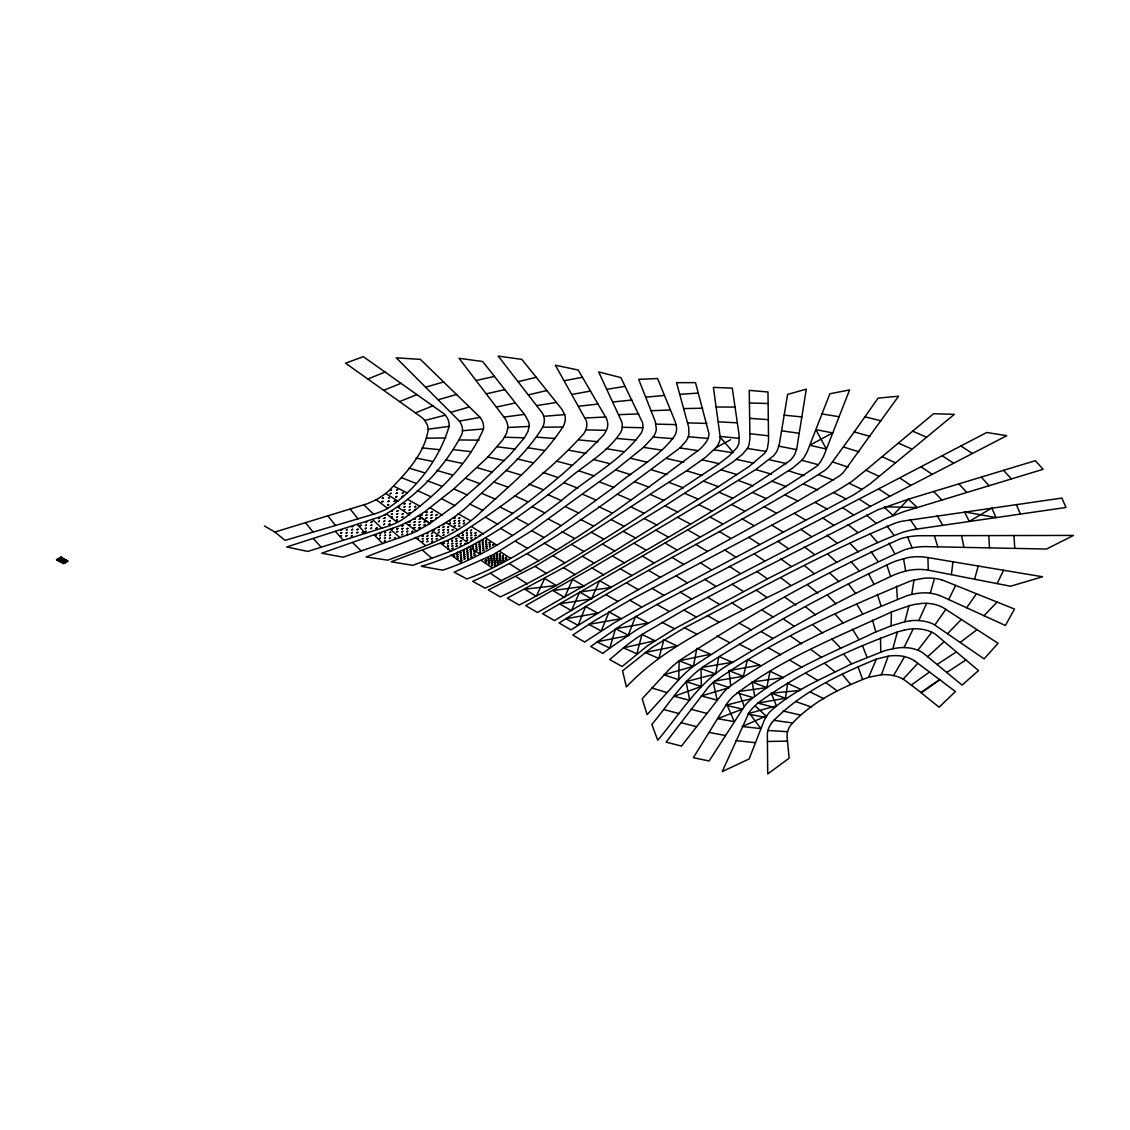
<?xml version="1.0" encoding="UTF-8"?>
<svg xmlns="http://www.w3.org/2000/svg" width="1130" height="1130" viewBox="0 0 1130 1130"><rect width="100%" height="100%" fill="white"/><g stroke="black" fill="none" stroke-linecap="round" stroke-linejoin="round"><path stroke-width="1.5" d="M679.102 660.796L693.396 666.262L696.885 648.352L710.53 654.256L679.102 660.796L678.777 679.737L647.123 714.612L642.179 698.764L669.695 668.904A187.82 108.438 0 0 1 679.102 660.796C749.487 614.706 823.77 572.995 900.61 538.727A46.118 26.626 0 0 1 907.574 536.99A43.632 25.185 0 0 1 919.297 535.733L1073.5 535.422L1046.521 549.039L925.95 546.609A43.618 25.185 0 0 0 912.15 547.852A46.824 27.035 0 0 0 904.452 549.816C831.398 582.854 760.236 621.895 693.396 666.262A181.746 104.935 0 0 0 688.325 670.443A187.905 108.48 0 0 0 678.777 679.737L663.917 674.808L693.17 666.361M720.248 437.282L713.397 387.364L732.282 388.169L739.091 434.81L738.992 442.776A37.459 21.625 0 0 1 736.76 447.918L729.26 455.842L718.2 464.345C647.109 510.802 577.374 560.65 500.293 596.894L488.301 589.973L535.055 566.356L591.343 532.301L686.574 470.786L705.473 457.353L715.912 447.748A45.073 26.032 0 0 0 719.669 440.87A50.596 29.21 0 0 0 720.093 438.821L720.248 437.282L733.144 452.226M891.415 611.98C837.598 637.094 780.378 659.03 733.412 696.108A92.914 53.647 0 0 0 726.675 703.976L693.326 757.679L709.117 760.984L744.289 706.533A88.521 51.104 0 0 1 749.896 700.289C786.861 670.358 832.259 652.843 874.747 632.376L891.118 625.879L891.415 611.98L908.958 605.835A51.641 29.818 0 0 1 914.834 604.423L921.289 603.491A26.795 15.467 0 0 1 926.6 603.335A24.818 14.337 0 0 1 941.629 606.895A31.117 17.967 0 0 1 943.72 608.011L998.087 643.323L984.089 658.861L934.256 624.664M507.893 427.507L506.664 433.03L502.949 439.655L487.863 457.043L453.808 488.923L424.555 511.904L411.151 520.294L400.048 525.634L321.739 553.206L343.082 557.175L410.6 533.883A85.075 49.127 0 0 0 416.56 531.213L430.205 523.388L418.524 515.803L429.725 523.628L454.74 505.548L480.038 483.711L509.913 454.853L524.391 437.833L527.908 431.519L529.179 426.434A35.2 20.326 0 0 0 528.6 421.787L524.97 415.091L482.68 361.515L459.063 358.295L503.98 417.097A45.271 26.145 0 0 1 507.921 427.507L529.179 426.434M642.843 427.747L642.899 425.925A59.523 34.366 0 0 0 642.716 423.736A34.055 19.662 0 0 0 642.447 422.45L620.864 377.589L598.66 371.925L621.754 421.758A36.089 20.834 0 0 1 622.107 423.383L622.249 427.267A38.434 22.19 0 0 1 620.766 432.296C606.852 453.737 582.331 465.899 563.814 482.722C519.998 516.226 475.052 550.536 421.306 566.328L442.678 570.17C486.79 555.748 524.701 528.261 561.384 500.632C587.416 477.863 620.907 461.308 641.374 432.804A38.604 22.289 0 0 0 642.857 427.747L622.249 427.267M424.682 420.402L423.807 419.414A38.01 21.936 0 0 0 422.902 418.51A35.228 20.34 0 0 0 420.854 416.772L345.554 363.182L363.309 356.67L444.104 413.891A35.044 20.227 0 0 1 445.291 415.19A34.804 20.1 0 0 1 447.89 419.23A43.124 24.902 0 0 1 449.133 426.363C439.443 459.091 416.221 489.544 387.661 508.429A60.045 34.663 0 0 1 380.98 511.593L379.2 512.3A64.933 37.488 0 0 1 373.62 514.192L285.113 540.38L274.901 532.032L264.406 525.973M951.418 574.619L952.943 561.794L926.755 557.373A33.519 19.351 0 0 0 907.814 557.655L897.248 560.579A93.748 54.127 0 0 0 891.895 562.599C828.756 592.431 767.298 626.26 708.227 663.522C684.215 678.014 669.949 702.959 652.307 723.85A2.543 1.469 0 0 1 651.812 724.316L657.731 740.249C681.009 712.931 699.837 679.808 732.607 662.406C785.294 630.752 838.898 600.115 894.833 574.591A83.761 48.364 0 0 1 899.932 572.755L905.653 571.074A39.366 22.727 0 0 1 909.029 570.339A32.883 18.984 0 0 1 925.866 569.803A37.29 21.527 0 0 1 928.239 570.142L1010.503 586.23L1042.595 576.78L952.943 561.794M914.029 580.086A66.91 38.632 0 0 0 910.046 581.201C842.189 609.423 773.4 639.707 713.27 682.336A119.512 69.001 0 0 0 708.171 687.365L666.121 742.142L681.475 746.083L723.624 692.196A112.548 64.975 0 0 1 728.539 687.337C782.991 648.535 845.297 620.681 907.093 595.68A58.266 33.632 0 0 1 911.698 594.465L914.029 580.086L923.62 578.292A27.953 16.145 0 0 1 934.468 578.376L930.301 593.222A28.688 16.569 0 0 1 939.849 595.637M483.485 428.962C467.566 466.309 434.711 496.197 402.125 519.729A87.349 50.426 0 0 1 397.322 522.328L396.588 522.696A79.566 45.935 0 0 1 389.327 525.86L307.756 551.426L286.709 546.962L379.327 517.088A74.933 43.265 0 0 0 384.2 515.026C416.73 496.579 444.853 467.368 461.888 434.217A51.641 29.818 0 0 0 462.495 430.714A41.118 23.744 0 0 0 459.387 421.095L396.235 357.829L420.36 359.368L480.095 417.38A41.429 23.914 0 0 1 483.471 428.962L462.481 430.714M787.652 683.339L785.491 698.227L757.82 703.1L752.735 707.973A73.733 42.573 0 0 0 748.964 712.748L722.254 771.564L749.134 758.965L764.092 720.7A67.489 38.971 0 0 1 765.745 717.437L766.875 715.671A68.266 39.409 0 0 1 770.194 711.561C793.062 690.246 823.021 678.452 850.452 664.369L883.759 651.064A69.622 40.2 0 0 1 890.892 649.185L895.85 648.225A29.705 17.148 0 0 1 904.014 647.561A24.761 14.294 0 0 1 917.842 650.216L931.826 632.179A25.99 15.015 0 0 1 936.177 634.848L978.524 670.584L962.096 685.105L924.171 653.875A33.505 19.351 0 0 0 923.38 653.267A26.682 15.396 0 0 0 917.871 650.188M799.207 433.298L796.82 448.497L794.856 454.105A49.805 28.759 0 0 1 790.167 460.404C709.598 516.481 622.475 563.277 537.513 612.474L525.634 605.609L591.993 568.037L698.792 504.63L755.716 469.572L773.499 455.842A47.559 27.459 0 0 0 777.581 449.74L779.488 443.285L787.624 394.412L806.283 389.144L799.207 433.298L781.565 430.784M715.629 673.932L701.08 668.593L701.292 686.447L674.172 696.278L689.724 700.36L686.094 681.644L715.629 673.932L718.864 656.53L732.607 662.406M744.289 706.533L738.653 691.532L766.79 687.591L770.024 671.277L783.373 677.619L752.128 682.011L754.727 696.122M714.725 681.065L743.356 676.305L747.58 659.412L760.829 665.711M891.118 625.879L904.805 621.74L908.958 605.835M892.87 648.747L897.375 631.981L904.254 630.116M974.554 579.153L978.241 566.045M615.511 628.704L628.209 635.131L635.639 616.415L648.027 623.025L615.511 628.704L609.79 648.069L602.798 653.423L590.75 646.473L622.913 624L656.94 604.494L986.744 432.479L1006.759 435.686L691.772 599.07L637.052 629.537L609.79 648.069L596.795 641.868L628.902 635.484M274.901 532.032L365.273 504.375A57.785 33.363 0 0 0 368.38 503.288L376.248 499.728A61.274 35.369 0 0 0 378.564 498.401L385.655 493.457A102.322 59.071 0 0 0 386.912 492.44A116.786 67.419 0 0 0 388.918 490.702C405.67 473.512 424.88 453.78 428.242 429.202L449.161 426.363M821.976 413.947L807.145 451.901L804.122 457.353A58.576 33.815 0 0 1 801.777 460.305L792.695 468.032L771.931 481.182L542.612 613.717L554.491 620.582C640.95 567.698 732.734 522.964 816.693 466.295A55.073 31.795 0 0 0 818.247 464.684A55.949 32.304 0 0 0 820.394 462.015L823.586 456.351L849.576 389.949L829.886 393.763L821.976 413.947L839.053 416.716M585.919 429.499A38.208 22.063 0 0 0 586.851 423.693L586.753 422.874A53.364 30.807 0 0 0 586.343 420.798L555.395 365.23L578.193 370.019L606.768 419.103A35.044 20.227 0 0 1 607.191 420.416L607.672 423.072A38.547 22.261 0 0 1 606.838 429.273L605.101 432.691A71.261 41.132 0 0 1 603.462 435.191C563.545 476.592 517.286 512.766 468.371 543.05L457.339 535.422C502.921 506.607 547.895 473.809 583.913 433.496A69.368 40.044 0 0 0 585.213 431.109L585.919 429.499M868.603 677.251L881.442 674.751L888.208 656.191L876.386 659.101L868.603 677.251C840.169 688.142 810.733 702.281 790.421 725.545A49.663 28.674 0 0 0 787.539 731.689M542.683 427.211L543.022 426.42A55.864 32.247 0 0 0 543.502 425.078A48.802 28.165 0 0 0 544.039 423.058L544.152 422.38A41.965 24.224 0 0 0 544.293 421.024A40.341 23.292 0 0 0 544.25 418.976A39.564 22.84 0 0 0 543.897 416.942L543.502 415.6A40.525 23.391 0 0 0 542.287 412.973L498.217 356.091L521.82 359.368L561.963 409.343L564.675 414.597A42.347 24.45 0 0 1 564.972 415.755A40.285 23.25 0 0 1 565.283 417.973A40.214 23.222 0 0 1 565.212 420.191A44.225 25.538 0 0 1 564.802 422.394A52.234 30.157 0 0 1 564.35 423.863A60.949 35.185 0 0 1 563.46 426.024C541.214 460.546 507.977 486.79 478.202 514.56C452.876 537.951 419.286 548.177 387.844 560.155L366.106 556.963C401.955 542.555 441.293 531.806 469.868 504.135C495.067 479.784 524.32 457.523 542.683 427.211L562.98 427.027M591.597 598.886L599.564 580.622L611.429 587.459L579.676 592.049L571.427 610.624L559.477 603.801L591.611 598.886L579.676 592.049M910.088 620.808A26.258 15.156 0 0 1 918.817 620.539L926.6 603.335M997.14 583.589L1003.539 570.269M904.014 647.589L913.252 628.817L911.543 628.944A34.578 19.959 0 0 0 904.268 630.13M939.863 595.623A37.558 21.682 0 0 1 941.926 596.471L948.692 599.536L955.655 585.397M881.442 674.723A26.131 15.085 0 0 1 893.562 675.599L904.565 656.657A26.004 15.015 0 0 1 914.509 660.852M747.382 448.455L742.297 454.415L732.65 462.198L664.977 505.83L563.517 567.698L507.328 598.151L519.249 605.044L556.271 585.538L614.72 551.016L718.369 486.677L749.218 466.393L764.572 453.342A41.415 23.914 0 0 0 765.914 451.407A39.917 23.038 0 0 0 767.454 448.158L768.555 441.096L767.976 391.983L749.247 390.359L749.967 438.242L749.077 444.599A41.16 23.758 0 0 1 747.396 448.455L765.914 451.407M653.14 437.07L653.988 435.784A41.626 24.027 0 0 0 656.318 429.216L655.301 421.561L638.676 379.355L657.561 378.508L675.429 422.239L676.63 428.171A44.903 25.919 0 0 1 674.554 436.039C658.818 457.565 633.633 470.151 613.802 487.341C566.879 520.718 521.608 558.785 466.93 578.956L454.076 572.19L493.499 554.505L531.736 530.719L615.568 469.911L643.521 447.367L653.14 437.07L672.887 438.624M966.687 607.756L976.405 593.759L1014.514 609.056L1005.389 625.497L948.692 599.536M934.863 625.017L945.81 609.352M854.252 431.928L878.081 398.127L898.576 396.206L843.248 472.594A72.235 41.711 0 0 1 839.76 475.702C752.396 530.705 658.197 574.421 571.017 629.876L559.11 622.997C645.159 568.065 738.497 525.266 824.589 470.574A78.676 45.426 0 0 0 829.024 466.549L854.252 431.928L869.959 436.364M771.832 722.564C800.012 692.732 838.898 674.539 876.386 659.101M903.11 679.144L917.857 663.296L955.429 691.532L939.101 707.196L920.823 692.52L939.934 679.511L921.43 692.817L904.763 680.204A29.804 17.204 0 0 0 903.11 679.144A25.792 14.888 0 0 0 894.183 675.712L893.562 675.585M984.018 615.695L997.084 602.064M892.516 515.732L908.492 499.149L1035.306 460.701L1043.117 469.289L903.774 511.65L885.397 518.797L767.496 578.857L674.554 628.789L647.688 645.611L622.107 666.516L609.72 659.595L624.805 646.755A285.706 164.952 0 0 1 641.981 634.467L683.848 610.059L732.169 584.252L877.77 509.856L908.492 499.149L917.179 507.54L885.016 506.805M947.59 633.676L961.348 619.452M679.893 447.946L685.557 441.731A46.443 26.809 0 0 0 688.269 436.731A47.008 27.134 0 0 0 688.961 434.019L688.65 427.055L676.545 382.675L695.501 382.632L708.976 433.652A48.322 27.897 0 0 1 708.835 435.191A43.11 24.888 0 0 1 708.016 438.468A45.214 26.103 0 0 1 705.727 442.692L702.662 446.421A93.38 53.915 0 0 1 699.993 449.118C631.585 499.686 563.178 553.177 485.067 588.151L472.707 581.329C548.078 548.022 614.099 496.72 679.893 447.946L698.284 450.686M58.407 558.884L59.466 558.262M58.732 560.635L59.791 560.028M64.82 561.017L65.837 560.296L63.111 561.808M927.631 656.756L944.186 641.586M865.877 470.193L933.578 413.721L954.327 414.357L869.874 484.021L854.153 494.615L641.784 607.093L613.816 623.082L584.591 642.038L572.755 635.074L595.369 620.215L629.834 600.256L836.977 490.674L851.568 481.634L865.877 470.193L879.126 476.352M960.246 642.419L976.998 629.636M911.26 685.091L929.609 671.926M897.375 631.981C848.432 649.976 800.097 672.336 757.82 703.1L774.474 707.465M937.081 664.525L956.404 651.897M946.742 672.463L965.91 659.934M61.246 557.161L56.5 559.689L63.435 563.686L67.984 561.059L61.048 557.048M57.136 559.604L58.096 559.053L61.331 560.833M58.393 560.325L59.353 559.774M59.749 559.534L60.709 558.983M58.379 560.65L62.461 558.291M60.102 559.76L61.147 559.237M62.503 558.446L61.486 559.039L66.331 561.794L67.419 561.215L60.78 557.33M62.305 559.435L63.252 558.884M60.074 561.299L61.034 560.748M61.444 560.508L62.39 559.957M62.8 559.731L63.76 559.166M61.698 560.734L62.786 560.113M63.068 559.957L64.142 559.322L60.06 561.624L56.698 559.689M62.616 561.2L63.577 560.635M63.859 560.339L64.82 559.788M63.125 561.483L64.085 560.932M64.481 560.692L65.441 560.141M63.393 561.709L64.467 561.087M65.54 561.313L66.501 560.748M62.644 563.22L67.193 560.593M64.806 562.457L65.766 561.907M66.162 561.667L67.122 561.116M58.054 558.898L64.933 562.641L66.049 561.991M684.526 627.757L651.826 647.631L622.559 670.853L626.387 686.927C665.175 645.823 718.059 623.605 767.016 597.586C811.99 576.046 855.325 550.508 901.924 532.555A67.856 39.183 0 0 1 907.56 530.945L909.495 530.479A68.337 39.451 0 0 1 915.427 529.278L1065.957 507.483L1061.918 498.062L901.613 521.283A65.088 37.587 0 0 0 895.808 522.893C823.163 552.895 754.346 591.809 684.526 627.757L697.097 634.34M715.912 447.748L730.559 439.74M468.371 543.05L450.997 551.2L412.775 565.353L391.192 561.794L447.508 540.309A151.717 87.589 0 0 0 457.339 535.422M766.875 715.671L742.353 726.534L760.956 728.596L748.964 712.748M433.256 405.698L415.445 412.888M367.829 379.03L385.175 371.996M383.692 390.316L401.192 383.24M399.568 401.602L417.21 394.469M729.429 687.619L701.306 695.939L717.155 700.134L713.27 682.336L728.539 687.337M469.6 406.927L450.983 412.252M425.756 387.152L443.737 381.94M438.384 399.695L456.675 394.427M748.441 713.567L776.465 705.812L771.211 693.213L799.63 690.458M751.761 698.594L725.841 705.261L742.481 709.103L717.578 718.694L734.288 721.646L726.675 703.99M518.133 381.658L536.227 377.307M445.291 415.19L424.725 420.473L427.38 424.951L428.242 429.089M528.445 394.907L546.849 390.514M476.069 380.527L494.446 376.417M486.225 393.805L504.912 389.652M496.353 407.082L515.365 402.916M912.221 594.338L913.266 594.112A40.299 23.264 0 0 1 916.472 593.504M904.805 621.74L910.088 620.808M564.294 380.697L582.529 377.265M572.062 394.427L590.595 391.036M459.416 421.08L480.095 417.38M730.616 685.543L728.991 670.641L759.671 665.16M702.804 667.322L732.311 662.279M606.824 389.327L625.144 386.333M536.807 405.585L556.497 402.435M584.351 586.272L552.895 590.538L564.619 597.488L572.543 579.337L584.309 586.244M503.98 417.097L524.419 414.385M578.744 406.235L598.236 404.032M612.771 401.983L631.868 400.034M645.724 397.195L664.454 395.429M543.728 416.334L564.675 414.597M679.709 394.37L698.34 393.042M585.241 418.001L605.807 416.998M618.717 414.668L638.676 413.891M651.05 410.713L670.443 410.006M683.608 408.594L702.606 408.213M767.411 741.478L787.469 741.111L789.15 758.188L767.736 773.909L767.355 734.655A54.537 31.485 0 0 1 767.948 730.432A57.517 33.208 0 0 1 771.861 722.579M426.575 438.2L445.856 437.946M716.18 407.012L735.009 407.068M459.557 439.937L479.035 440.177M585.764 429.894L606.358 430.346M656.064 424.131L676.192 424.598M749.402 403L768.103 403.509M687.52 422.86L706.886 423.453M504.531 437.211L524.391 437.833M718.341 421.843L737.311 422.818M767.948 730.432L787.553 731.689A46.655 26.936 0 0 0 787.073 736.605L787.469 741.111M749.656 418.326L768.287 419.654M536.468 437.141L555.084 438.511M439.796 449.712L422.083 447.89M688.255 436.717L708.002 438.468M616.599 438.44L636.077 440.149M578.998 439.923L597.925 441.745M720.262 436.448L739.345 438.369M784.178 415.148L801.834 416.928M749.953 433.722L768.555 435.799M736.082 740.63L755.419 742.678M453.526 449.627L471.252 451.689M497.313 446.816L515.294 449.076M709.033 732.409L725.276 735.503M773.598 720.304L792.37 722.946M714.047 449.853L732.664 452.706M643.521 447.367L661.573 450.107M778.796 446.195L796.594 449.585M527.597 447.72L544.66 450.475M606.287 448.666L623.873 451.661M568.743 450.206L585.891 453.342M786.537 463.625L769.375 459.741M748.088 714.16L765.745 717.437M415.981 458.046L432.479 461.421M445.616 459.868L462 463.314M487.863 457.043L504.319 460.588M736.393 459.402L753.738 463.131M702.14 459.868L719.16 463.653M666.94 458.582L683.707 462.34M630.498 458.286L646.869 462.142M783.175 711.024L800.407 715.078M517.187 458.921L533.12 462.735M864.916 416.8L881.019 420.84M818.247 464.684L801.777 460.305M593.434 459.5L609.437 463.597M681.037 722.663L696.476 726.647M691.193 709.301L706.787 713.397M663.72 709.527L679.059 713.581M556.497 461.139L572.246 465.32M804.263 475.603L796.353 473.329A123.184 71.119 0 0 1 788.726 470.758M436.66 470.377L452.028 474.854M721.364 469.953L737.127 474.572M755.716 469.572L771.508 474.205M477.171 467.636L492.454 472.185M737.085 692.817L752.919 697.591M408.947 468.117L424.47 472.75M686.574 470.786L702.069 475.476M505.873 470.461L520.944 475.052M651.643 469.882L666.968 474.558M652.024 688L666.898 692.563M843.559 447.07L858.941 451.816M615.568 469.911L630.681 474.642M832.937 462.043L848.079 467.128M686.094 681.644L701.292 686.447M579.083 470.928L593.97 475.815M543.12 472.495L557.839 477.453M795.746 701.603L811.227 706.956M771.211 693.213L786.466 698.566M833.516 480.194L818.826 474.784M493.994 482.086L508.373 487.313M738.455 480.504L752.976 485.844M703.877 481.324L718.369 486.677M465.673 478.371L480.038 483.711M427.126 480.744L441.604 486.112M752.128 682.011L766.79 687.591M634.848 481.846L649.143 487.2M599.592 481.987L613.802 487.341M669.087 482.439L683.396 487.849M771.931 481.182L786.282 486.649M563.814 482.722L577.868 488.216M728.991 670.641L743.356 676.305M528.981 484.106L542.979 489.629M401.461 477.623L416.052 483.414M976.405 593.759L944.426 580.862A32.473 18.744 0 0 0 942.095 580.043M817.513 489.883L803.656 484.078M481.889 493.457L495.646 499.248M582.868 494.375L596.414 500.18M898.336 443.144L912.136 449.104M617.22 494.163L630.766 499.997M912.673 431.18L926.572 437.211M684.851 493.386L698.425 499.276M719.16 492.313L732.706 498.217M650.527 494.573L663.974 500.491M453.808 488.923L467.382 494.954M846.299 499.022L833.601 492.553M547.979 494.686L561.384 500.632M752.693 492.539L766.084 498.528M882.064 456.704L895.525 462.806M514.447 495.703L527.795 501.734M417.351 490.561L430.996 496.776M862.317 489.573L849.167 483.301M787.497 683.269L801.198 689.554M565.706 506.847L578.744 513.02M784.813 494.813L797.921 501.014M598.942 506.749L611.98 512.921M664.977 505.83L677.915 512.116M469.868 504.135L483.004 510.492M631.176 507.031L644.058 513.303M698.792 504.63L711.646 510.93M531.877 506.551L544.759 512.879M810.38 692.068L823.925 698.764M407.393 493.005L393.749 486.126M739.105 644.157L751.959 650.569M731.887 504.644L744.571 511.028M499.898 506.932L512.639 513.401M580.382 519.348L592.996 525.789M548.488 519.122L561.102 525.591M661.996 622.305L674.554 628.789M441.943 498.881L454.74 505.548M644.439 518.585L656.968 525.111M716.943 635.964L729.514 642.518M611.344 519.687L623.831 526.213M763.908 506.508L776.338 513.091M677.647 517.328L690.049 523.882M420.402 506.438L407.619 499.418M516 517.921L528.36 524.602M815.111 502.469L827.386 509.136M710.233 517.144L722.437 523.797M561.963 531.637L574.224 538.304M623.548 531.467L635.78 538.148M458.074 513.811L470.603 520.662M870.51 506.466L859.28 499.206M591.343 532.301L603.547 539.01M655.979 530.253L668.098 536.962M531.736 530.719L543.94 537.47M739.077 623.11L751.266 629.876M683.848 610.059L695.967 616.811M605.821 594.62L617.856 601.4M602.7 544.222L614.72 551.016M656.94 604.494L668.988 611.302M741.887 518.769L753.88 525.577M634.071 543.262L646.035 550.07M485.66 517.385L497.822 524.278M687.873 530.012L699.823 536.807M768.57 647.886L780.717 654.793M629.834 600.256L641.784 607.093M571.766 544.476L583.716 551.355M626.529 582.868L638.436 589.719M544.222 543.163L556.172 550.042M612.502 556.017L624.382 562.853M66.275 560.325L67.673 561.13M59.692 558.008L66.331 561.836M59.424 558.107L66.147 561.991M58.336 558.799L64.975 562.627M63.732 562.542L64.565 563.023M57.616 559.322L58.873 560.042M63.167 562.924L64.014 563.347M56.98 559.576L60.243 561.469M62.969 563.037L63.916 563.404M707.309 615.455L719.231 622.348M582.572 556.384L594.437 563.263M665.118 543.064L676.941 549.929M760.999 631.486L772.934 638.422M620.243 568.757L632.08 575.622M591.993 568.037L603.83 574.916M642.334 556.115L654.129 562.994M794.334 513.401L806.114 520.337M648.705 570.466L660.471 577.388M500.632 528.43L512.526 535.436M719.09 531.425L730.813 538.374M790.068 660.33L802.032 667.42M515.633 541.355L527.456 548.361M651.954 588.264L663.663 595.242M563.517 567.698L575.227 574.647M553.121 555.805L564.859 562.825M672.082 557.471L683.735 564.463M680.105 592.064L691.772 599.07M695.727 544.363L707.352 551.369M805.704 673.226L817.739 680.458M707.606 597.247L719.245 604.268M527.173 553.771L538.826 560.833M430.29 507.864L442.282 515.167M445.898 522.526L457.791 529.829M762.1 610.158L773.626 617.277M675.726 575.636L687.181 582.741M771.917 525.153L783.344 532.272M535.055 566.356L546.539 573.517M385.655 493.457L398.269 501.296M471.817 526.806L483.456 534.066M853.842 515.054L842.726 507.751M499.404 551.214L510.845 558.446M704.583 579.182L715.912 586.357M878.73 488.965L889.932 496.268M409.568 514.913L397.675 507.158M700.233 562.726L711.505 569.916M731.619 602.742L742.919 609.96M509.63 563.828L520.972 571.074M485.561 537.965L496.974 545.282M748.639 537.343L759.869 544.561M724.641 549.914L735.828 557.147M942.307 455.842L953.635 463.187M732.169 584.252L743.37 591.499M516.043 576.653L527.286 583.913M960.98 446.053L972.393 453.469M833.841 525.337L822.781 518.006M729.33 566.271L740.404 573.588M921.105 466.916L932.179 474.303M899.819 478.004L910.837 485.377M490.561 573.39L501.55 580.806M783.33 618.957L794.348 626.416M800.803 529.32L811.707 536.722M753.781 553.587L764.699 560.989M481.465 560.579L492.468 568.051M777.68 541.242L788.542 548.672M756.69 571.413L767.496 578.857M790.76 636.317L801.721 643.846M914.537 660.838L917.857 663.296M469.36 546.878L480.292 554.449M431.716 530.535L442.875 538.261M756.281 590.086L767.016 597.586M785.11 597.431L795.845 605.002M780.802 558.87L791.311 566.469M826.115 682.817L837.415 691.023M405.727 523.119L416.56 531.213M810.987 649.524L821.496 657.406M804.235 546.765L814.49 554.477M451.167 554.915L461.534 562.74M836.892 542.951L826.835 535.14M780.717 577.684L790.901 585.467M440.629 543.276L450.997 551.2M376.248 499.728L387.661 508.429M386.46 513.924L397.322 522.328M415.332 537.428L425.502 545.465M847.811 524.461L857.642 532.385M807.795 585.043L817.739 593.066M805.506 606.754L815.479 614.819M824.731 663.465L834.872 671.757M804.631 565.65L814.264 573.715M813.106 625.059L822.767 633.28M866.569 515.111L876.047 523.204M422.465 550.169L431.844 558.305M390.33 529.264L400.077 537.739M373.62 514.192L363.789 504.842M884.056 507.186L893.209 515.45M827.767 554.11L836.864 562.443M754.967 705.685L766.408 716.364M372.462 519.518L381.997 528.43M829.872 573.164L838.912 581.668M352.546 542.499L361.19 550.974M827.231 595.002L835.974 603.773M374.2 534.928L382.816 543.615M849.817 543.248L858.306 551.892M831.92 639.114L840.635 647.999M933.719 491.522L941.912 500.011M357.659 524.899L365.64 533.53M958.89 483.894L966.772 492.454M981.236 477.128L989.075 485.674M1003.553 470.348L1011.392 478.908M313.208 538.459L321.203 547.217M877.671 542.598L869.789 533.657M851.173 561.864L859.238 570.918M835.169 614.212L843.234 623.28M335.384 531.383L343.365 540.338M842.133 674.2L850.565 684.385M305.481 522.724L313.123 532.089M327.87 515.902L335.568 525.492M843.771 654.214L851.526 663.889M358.041 518.896L350.258 509.093M848.319 583.843L855.58 593.434M887.036 526.043L894.07 535.394M870.976 551.666L877.897 561.356M910.13 519.574L916.684 529.066M852.486 629.255L858.842 639.439M856.639 603.914L862.699 614.056M937.236 515.732L942.731 525.266M888.957 543.12L894.678 553.474M868.363 573.546L873.942 584.097M1016.364 504.545L1020.39 514.023M907.574 536.99L912.15 547.866M862.458 645.64L866.978 657.18M857.952 666.488L862.571 679.3M886.753 564.788L890.567 576.357M877.403 594.309L881.005 605.765M934.355 535.677L937.801 546.793M872.501 620.059L875.821 631.924M961.545 535.634L963.918 547.245M903.534 558.63L905.653 571.074M896.556 586.075L897.404 598.985M1013.949 535.535L1014.768 548.304M988.75 535.578L989.485 547.753M927.928 557.556L928.239 570.142M880.496 637.998L880.779 652.024M918.817 620.554A27.219 15.721 0 0 1 922.151 620.907A27.275 15.749 0 0 1 934.312 624.636M888.208 656.191A25.962 14.987 0 0 1 904.622 656.587M913.252 628.831A25.821 14.902 0 0 1 931.77 632.221M916.487 593.533A29.14 16.823 0 0 1 930.329 593.151M935.019 578.447A27.953 16.145 0 0 1 942.307 580.071M641.981 634.467L636.868 653.776L623.435 647.843L654.948 640.696L641.981 634.467M663.946 639.721L658.832 658.451L645.188 652.504L677.096 645.979L663.946 639.721M585.623 606.485L578.108 625.356L565.833 618.717L597.784 613.195L585.623 606.485M609.098 611.952L601.202 630.95L588.801 624.382L621.274 618.661L609.098 611.952M544.688 578.489L536.27 596.343L524.843 589.21L556.271 585.538L544.688 578.489M991.872 508.02L969.201 521.41L964.554 511.89L995.94 517.54L991.872 508.02M391.489 489.7L390.556 490.236L391.489 489.7M383.338 497.793L382.406 498.33L383.338 497.793M391.065 493.217L390.147 493.754L391.065 493.217M397.576 489.459L396.644 489.996L397.576 489.459M382.929 501.31L381.997 501.847L382.929 501.31M389.44 497.553L388.508 498.09L389.44 497.553M397.167 492.977L396.235 493.513L397.167 492.977M389.017 501.07L388.099 501.607L389.017 501.07M396.757 496.494L395.825 497.031L396.757 496.494M403.255 492.736L402.322 493.273L403.255 492.736M341.952 529.589L341.02 530.125L341.952 529.589M388.607 504.587L387.675 505.124L388.607 504.587M395.119 500.83L394.186 501.367L395.119 500.83M402.845 496.254L401.913 496.79L402.845 496.254M341.684 532.654L340.752 533.191L341.684 532.654M347.305 529.462L346.373 529.998L347.305 529.462M352.843 526.213L351.91 526.75L352.843 526.213M341.5 535.761L340.568 536.298L341.5 535.761M347.079 532.541L346.147 533.077L347.079 532.541M352.645 529.32L351.727 529.857L352.645 529.32M361.091 525.196L360.159 525.733L361.091 525.196M366.657 521.975L365.739 522.512L366.657 521.975M346.853 535.634L345.921 536.171L346.853 535.634M352.419 532.414L351.501 532.95L352.419 532.414M357.998 529.193L357.066 529.73L357.998 529.193M366.431 525.069L365.513 525.605L366.431 525.069M372.01 521.848L371.078 522.385L372.01 521.848M379.567 517.992L378.635 518.529L379.567 517.992M385.146 514.772L384.214 515.308L385.146 514.772M399.582 506.72L398.65 507.257L399.582 506.72M405.161 503.5L404.229 504.036L405.161 503.5M392.548 510.817L391.616 511.353L392.548 510.817M352.235 535.521L351.303 536.058L352.235 535.521M357.815 532.315L356.882 532.837L357.815 532.315M366.247 528.176L365.315 528.713L366.247 528.176M371.827 524.97L370.894 525.507L371.827 524.97M379.383 521.1L378.451 521.636L379.383 521.1M384.949 517.879L384.031 518.416L384.949 517.879M404.964 506.607L404.046 507.144L404.964 506.607M410.543 503.387L409.611 503.924L410.543 503.387M392.35 513.938L391.432 514.475L392.35 513.938M397.93 510.718L396.997 511.254L397.93 510.718M363.168 532.173L362.236 532.71L363.168 532.173M366.021 531.269L365.089 531.806L366.021 531.269M371.601 528.049L370.668 528.586L371.601 528.049M384.723 520.972L383.805 521.509L384.723 520.972M392.124 517.017L391.206 517.554L392.124 517.017M397.704 513.797L396.771 514.334L397.704 513.797M404.752 509.701L403.82 510.237L404.752 509.701M410.317 506.48L409.399 507.017L410.317 506.48M376.996 527.95L376.064 528.487L376.996 527.95M384.539 524.08L383.607 524.617L384.539 524.08M390.118 520.859L389.186 521.396L390.118 520.859M410.134 509.588L409.201 510.124L410.134 509.588M415.713 506.367L414.781 506.904L415.713 506.367M397.52 516.918L396.588 517.455L397.52 516.918M403.099 513.698L402.167 514.235L403.099 513.698M389.892 523.953L388.96 524.49L389.892 523.953M397.294 519.998L396.362 520.534L397.294 519.998M402.873 516.791L401.941 517.328L402.873 516.791M409.908 512.681L408.975 513.218L409.908 512.681M415.487 509.461L414.555 509.997L415.487 509.461M376.431 534.716L375.499 535.253L376.431 534.716M381.177 532.64L380.245 533.176L381.177 532.64M380.513 535.182L379.581 535.719L380.513 535.182M385.613 532.23L384.694 532.767L385.613 532.23M392.83 528.543L391.898 529.08L392.83 528.543M380.4 538.078L379.468 538.615L380.4 538.078M385.514 535.126L384.581 535.662L385.514 535.126M390.627 532.173L389.695 532.71L390.627 532.173M397.845 528.487L396.913 529.024L397.845 528.487M402.958 525.535L402.026 526.072L402.958 525.535M410.077 521.778L409.145 522.314L410.077 521.778M415.19 518.825L414.258 519.362L415.19 518.825M421.97 514.927L421.038 515.464L421.97 514.927M427.069 511.975L426.151 512.511L427.069 511.975M385.415 538.021L384.483 538.558L385.415 538.021M390.528 535.069L389.596 535.606L390.528 535.069M397.732 531.383L396.814 531.919L397.732 531.383M402.845 528.43L401.927 528.967L402.845 528.43M409.964 524.673L409.046 525.21L409.964 524.673M415.077 521.721L414.145 522.258L415.077 521.721M420.191 518.769L419.258 519.306L420.191 518.769M426.971 514.87L426.038 515.407L426.971 514.87M432.084 511.918L431.152 512.455L432.084 511.918M385.302 540.917L384.384 541.44L385.302 540.917M390.415 537.965L389.497 538.502L390.415 537.965M402.746 531.312L401.814 531.849L402.746 531.312M407.859 528.36L406.927 528.897L407.859 528.36M414.978 524.617L414.046 525.153L414.978 524.617M420.092 521.664L419.159 522.201L420.092 521.664M426.872 517.752L425.939 518.289L426.872 517.752M431.985 514.8L431.053 515.337L431.985 514.8M395.429 537.894L394.497 538.431L395.429 537.894M402.647 534.207L401.715 534.744L402.647 534.207M407.761 531.255L406.828 531.792L407.761 531.255M414.88 527.512L413.947 528.049L414.88 527.512M419.993 524.56L419.061 525.097L419.993 524.56M425.092 521.608L424.174 522.145L425.092 521.608M431.872 517.695L430.954 518.232L431.872 517.695M436.985 514.743L436.053 515.28L436.985 514.743M407.648 534.151L406.729 534.688L407.648 534.151M412.761 531.199L411.829 531.736L412.761 531.199M419.88 527.442L418.948 527.978L419.88 527.442M424.993 524.49L424.061 525.026L424.993 524.49M431.773 520.591L430.841 521.128L431.773 520.591M436.886 517.639L435.954 518.176L436.886 517.639M418.538 538.487L417.62 539.024L418.538 538.487M423.185 535.804L422.267 536.34L423.185 535.804M427.832 533.12L426.914 533.657L427.832 533.12M434.626 529.532L433.694 530.069L434.626 529.532M439.273 526.848L438.341 527.385L439.273 526.848M443.921 524.179L442.988 524.701L443.921 524.179M450.418 520.45L449.486 520.986L450.418 520.45M455.065 517.766L454.133 518.303L455.065 517.766M423.185 538.487L422.267 539.024L423.185 538.487M427.832 535.804L426.914 536.34L427.832 535.804M432.479 533.12L431.561 533.657L432.479 533.12M439.273 529.532L438.341 530.069L439.273 529.532M443.921 526.848L442.988 527.385L443.921 526.848M450.418 523.134L449.486 523.67L450.418 523.134M455.065 520.45L454.133 520.986L455.065 520.45M459.712 517.766L458.78 518.303L459.712 517.766M423.185 541.171L422.267 541.708L423.185 541.171M427.832 538.487L426.914 539.024L427.832 538.487M432.479 535.804L431.561 536.34L432.479 535.804M439.273 532.216L438.341 532.753L439.273 532.216M443.921 529.532L442.988 530.069L443.921 529.532M448.568 526.848L447.635 527.385L448.568 526.848M455.065 523.134L454.133 523.67L455.065 523.134M459.712 520.45L458.78 520.986L459.712 520.45M427.832 541.171L426.914 541.708L427.832 541.171M432.479 538.487L431.561 539.024L432.479 538.487M437.126 535.804L436.208 536.34L437.126 535.804M443.921 532.216L442.988 532.753L443.921 532.216M448.568 529.532L447.635 530.069L448.568 529.532M455.065 525.817L454.133 526.354L455.065 525.817M459.712 523.134L458.78 523.67L459.712 523.134M464.359 520.45L463.427 520.986L464.359 520.45M432.479 541.171L431.561 541.708L432.479 541.171M437.126 538.487L436.208 539.024L437.126 538.487M443.921 534.9L442.988 535.436L443.921 534.9M448.568 532.216L447.635 532.753L448.568 532.216M453.215 529.532L452.283 530.069L453.215 529.532M459.712 525.817L458.78 526.354L459.712 525.817M464.359 523.134L463.427 523.67L464.359 523.134M444.147 543.191L443.228 543.728L444.147 543.191M448.327 540.776L447.409 541.312L448.327 540.776M452.523 538.36L451.59 538.897L452.523 538.36M458.879 534.914L457.947 535.451L458.879 534.914M463.06 532.498L462.128 533.035L463.06 532.498M467.241 530.083L466.309 530.62L467.241 530.083M448.441 543.248L447.508 543.784L448.441 543.248M452.622 540.832L451.689 541.369L452.622 540.832M456.803 538.417L455.87 538.954L456.803 538.417M463.159 534.97L462.241 535.507L463.159 534.97M467.34 532.569L466.422 533.106L467.34 532.569M471.535 530.154L470.603 530.69L471.535 530.154M448.539 545.719L447.607 546.256L448.539 545.719M452.72 543.304L451.788 543.841L452.72 543.304M456.901 540.889L455.969 541.425L456.901 540.889M463.272 537.456L462.34 537.993L463.272 537.456M467.453 535.041L466.52 535.578L467.453 535.041M471.634 532.625L470.702 533.162L471.634 532.625M448.638 548.191L447.72 548.728L448.638 548.191M452.833 545.776L451.901 546.313L452.833 545.776M457.014 543.361L456.082 543.897L457.014 543.361M461.195 540.945L460.263 541.482L461.195 540.945M467.552 537.513L466.619 538.05L467.552 537.513M471.733 535.097L470.8 535.634L471.733 535.097M475.914 532.682L474.981 533.219L475.914 532.682M452.932 548.248L452 548.784L452.932 548.248M457.113 545.832L456.181 546.369L457.113 545.832M461.294 543.417L460.362 543.954L461.294 543.417M467.651 539.985L466.732 540.521L467.651 539.985M471.832 537.569L470.913 538.106L471.832 537.569M476.027 535.154L475.094 535.691L476.027 535.154M461.393 545.903L460.475 546.44L461.393 545.903M465.574 543.488L464.656 544.024L465.574 543.488M471.945 540.041L471.012 540.578L471.945 540.041M476.125 537.626L475.193 538.163L476.125 537.626M480.307 535.21L479.374 535.747L480.307 535.21M454.458 554.251L453.54 554.788L454.458 554.251M457.721 552.372L456.788 552.909L457.721 552.372M454.599 556.257L453.681 556.793L454.599 556.257M457.862 554.378L456.93 554.915L457.862 554.378M461.111 552.499L460.178 553.036L461.111 552.499M464.359 550.621L463.441 551.158L464.359 550.621M467.622 548.742L466.69 549.279L467.622 548.742M473.244 545.818L472.312 546.355L473.244 545.818M476.493 543.94L475.561 544.476L476.493 543.94M479.742 542.061L478.823 542.598L479.742 542.061M483.004 540.182L482.072 540.719L483.004 540.182M458.046 556.356L457.113 556.892L458.046 556.356M461.294 554.477L460.362 555.014L461.294 554.477M464.543 552.598L463.611 553.135L464.543 552.598M467.792 550.72L466.874 551.256L467.792 550.72M471.055 548.841L470.122 549.378L471.055 548.841M473.428 547.796L472.495 548.332L473.428 547.796M476.676 545.917L475.744 546.454L476.676 545.917M479.925 544.039L478.993 544.575L479.925 544.039M483.174 542.16L482.256 542.697L483.174 542.16M486.437 540.281L485.505 540.818L486.437 540.281M458.215 558.333L457.297 558.87L458.215 558.333M461.478 556.469L460.546 556.991L461.478 556.469M464.727 554.59L463.794 555.127L464.727 554.59M467.975 552.711L467.043 553.248L467.975 552.711M471.238 550.833L470.306 551.369L471.238 550.833M476.86 547.895L475.928 548.431L476.86 547.895M480.109 546.03L479.177 546.553L480.109 546.03M483.358 544.152L482.425 544.688L483.358 544.152M486.62 542.273L485.688 542.81L486.62 542.273M461.647 558.446L460.729 558.983L461.647 558.446M464.91 556.567L463.978 557.104L464.91 556.567M468.159 554.689L467.227 555.226L468.159 554.689M471.408 552.81L470.49 553.347L471.408 552.81M474.671 550.932L473.738 551.468L474.671 550.932M477.03 549.886L476.111 550.423L477.03 549.886M480.292 548.008L479.36 548.544L480.292 548.008M483.541 546.129L482.609 546.666L483.541 546.129M486.79 544.25L485.872 544.787L486.79 544.25M490.053 542.372L489.12 542.909L490.053 542.372M461.831 560.423L460.899 560.96L461.831 560.423M465.094 558.545L464.162 559.082L465.094 558.545M468.343 556.666L467.41 557.203L468.343 556.666M471.591 554.788L470.659 555.324L471.591 554.788M474.84 552.909L473.922 553.446L474.84 552.909M480.476 549.985L479.544 550.522L480.476 549.985M483.725 548.107L482.793 548.643L483.725 548.107M486.974 546.228L486.041 546.765L486.974 546.228M490.222 544.349L489.304 544.886L490.222 544.349M468.526 558.658L467.594 559.195L468.526 558.658M471.775 556.779L470.843 557.316L471.775 556.779M475.024 554.901L474.091 555.437L475.024 554.901M480.645 551.977L479.727 552.514L480.645 551.977M483.908 550.098L482.976 550.635L483.908 550.098M487.157 548.22L486.225 548.756L487.157 548.22M490.406 546.341L489.474 546.878L490.406 546.341M493.669 544.462L492.736 544.999L493.669 544.462M486.168 559.957L485.236 560.494L486.168 559.957M488.951 558.347L488.019 558.884L488.951 558.347M491.748 556.737L490.816 557.274L491.748 556.737M494.53 555.127L493.598 555.663L494.53 555.127M497.313 553.516L496.395 554.053L497.313 553.516M486.324 561.652L485.392 562.189L486.324 561.652M489.106 560.042L488.174 560.579L489.106 560.042M491.889 558.432L490.971 558.969L491.889 558.432M494.686 556.822L493.754 557.358L494.686 556.822M497.468 555.211L496.536 555.748L497.468 555.211M500.265 553.601L499.333 554.138L500.265 553.601M489.262 561.737L488.33 562.274L489.262 561.737M492.044 560.127L491.126 560.664L492.044 560.127M494.841 558.517L493.909 559.053L494.841 558.517M497.624 556.906L496.692 557.443L497.624 556.906M500.421 555.296L499.488 555.833L500.421 555.296M489.417 563.446L488.485 563.983L489.417 563.446M492.2 561.836L491.282 562.373L492.2 561.836M494.997 560.226L494.064 560.763L494.997 560.226M497.779 558.616L496.847 559.152L497.779 558.616M500.576 557.005L499.644 557.542L500.576 557.005M503.359 555.395L502.426 555.932L503.359 555.395M492.355 563.531L491.437 564.068L492.355 563.531M495.152 561.921L494.22 562.457L495.152 561.921M497.935 560.311L497.002 560.847L497.935 560.311M500.731 558.7L499.799 559.237L500.731 558.7M503.514 557.09L502.582 557.627L503.514 557.09M492.511 565.226L491.592 565.763L492.511 565.226M495.307 563.616L494.375 564.153L495.307 563.616M498.09 562.005L497.158 562.542L498.09 562.005M500.887 560.395L499.954 560.932L500.887 560.395M503.669 558.785L502.737 559.322L503.669 558.785M506.452 557.175L505.534 557.712L506.452 557.175M495.463 565.325L494.53 565.862L495.463 565.325M498.245 563.715L497.313 564.251L498.245 563.715M501.028 562.104L500.11 562.641L501.028 562.104M503.825 560.494L502.892 561.031L503.825 560.494M506.607 558.884L505.675 559.421L506.607 558.884M832.697 432.917L809.758 445.248L826.383 449.062L815.846 429.626L832.697 432.917"/></g></svg>
